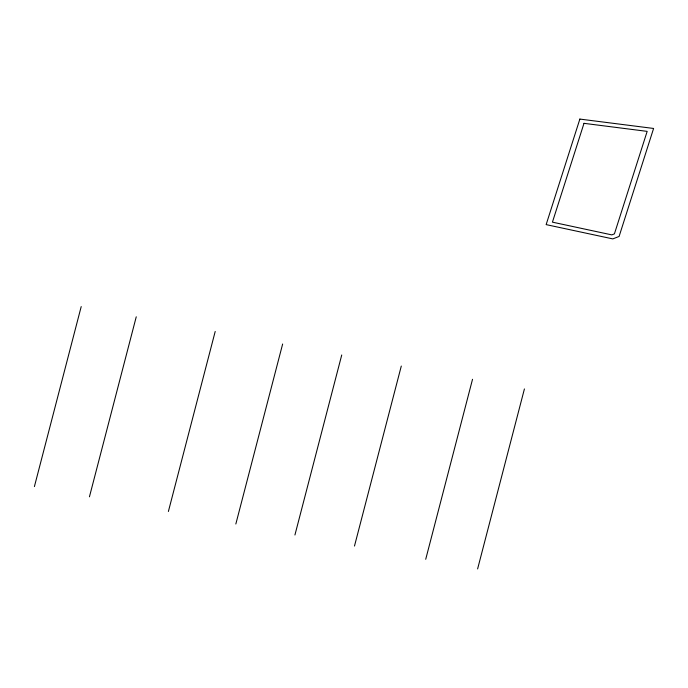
<?xml version="1.0" encoding="UTF-8"?>
<svg xmlns="http://www.w3.org/2000/svg" width="688" height="688" viewBox="0 0 688 688"><rect width="100%" height="100%" fill="white"/><g stroke="black" fill="none" stroke-linecap="round" stroke-linejoin="round"><path stroke-width="1.03" d="M34.4 486.588L81.21 306.581M89.44 496.813L136.25 316.807M168.388 511.476L215.198 331.478M235.838 524.007L282.648 344.009M294.928 534.989L341.738 354.982M354.483 546.048L401.293 366.05M425.717 559.284L472.527 379.286M477.61 568.924L524.419 388.926M579.864 119.076L546.143 224.615L612.81 238.899L619.097 236.448L653.6 128.458L579.864 119.076M584 123.333L552.43 222.155L611.813 234.883L614.418 233.868L647.167 131.374L584 123.333"/></g></svg>
